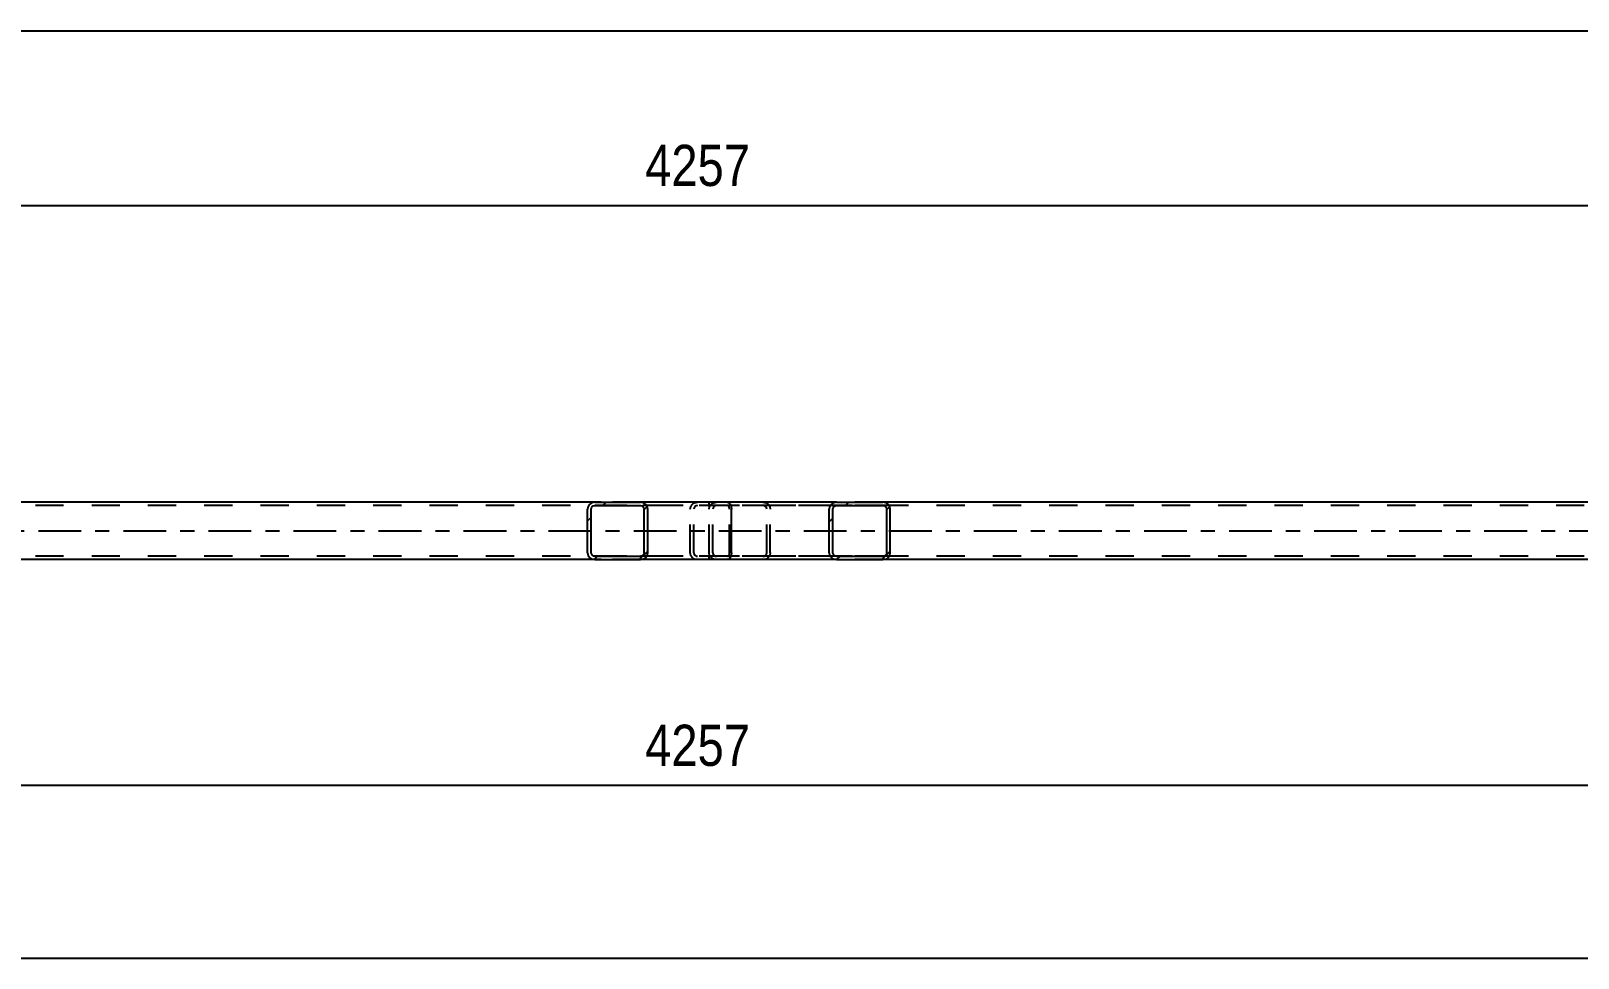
# Model space of a CAD drawing. Header units: millimetres. Extents: x 0 to 841, y 0 to 594.
# Drawn here: x 396.1 to 503.8, y 223.3 to 287.8 of the extents above; entities that cross this region are included whole.
import ezdxf

# ---------------------------------------------------------------- set-up
doc = ezdxf.new("R2010")
doc.units = ezdxf.units.MM
doc.linetypes.add('DXK_LINE_DOT2', pattern=[3.9198, 1.9599, -1.9599])
doc.linetypes.add('DXK_LINE_DOT3', pattern=[5.9187, 2.979, -0.9799, 0.9799, -0.9799])
doc.styles.add('Arial Narrow', font='ARIALN.TTF', dxfattribs={"height": 0.2})

# ---------------------------------------------------------------- blocks, each defined once
blk = doc.blocks.new('Part-318894869-2856 - 2738')
at = {"linetype": 'Continuous'}
h = blk.add_hatch(dxfattribs=at)
h.set_pattern_fill('', scale=0.7, style=0, pattern_type=0)
h.set_pattern_definition([(45, (439.0195, 254.6892), (-1.57154, 1.57154), [])])
h.paths.add_polyline_path([(439.06, 254.51), (439.02, 254.69), (438.91, 254.84), (438.75, 254.95), (438.56, 254.99), (435.37, 254.99), (435.18, 254.95), (435.02, 254.84), (434.91, 254.69), (434.87, 254.51), (434.87, 251.47), (434.91, 251.28), (435.02, 251.13), (435.18, 251.02), (435.37, 250.99), (438.56, 250.99), (438.75, 251.02), (438.91, 251.13), (439.02, 251.28), (439.06, 251.47)])
h.paths.add_polyline_path([(438.79, 251.37), (438.73, 251.3), (438.65, 251.24), (438.56, 251.23), (435.37, 251.23), (435.27, 251.24), (435.19, 251.3), (435.14, 251.37), (435.12, 251.47), (435.12, 254.51), (435.14, 254.6), (435.19, 254.68), (435.27, 254.73), (435.37, 254.75), (438.56, 254.75), (438.65, 254.73), (438.73, 254.68), (438.79, 254.6), (438.81, 254.51), (438.81, 251.47)])
at = {"color": 2, "linetype": 'Continuous'}
for p, q in [((434.91, 254.69), (434.87, 254.51)), ((434.87, 251.47), (434.87, 254.51)), ((435.12, 254.51), (435.14, 254.6)), ((435.12, 251.47), (435.12, 254.51)), ((435.14, 254.6), (435.19, 254.68)), ((435.37, 254.99), (435.18, 254.95)), ((435.19, 254.68), (435.27, 254.73)), ((435.27, 254.73), (435.37, 254.75)), ((435.37, 254.99), (438.56, 254.99)), ((435.37, 254.75), (438.56, 254.75)), ((444.61, 254.99), (438.56, 254.99)), ((438.75, 254.95), (438.56, 254.99)), ((438.56, 254.75), (438.65, 254.73)), ((438.65, 254.73), (438.73, 254.68)), ((438.73, 254.68), (438.79, 254.6)), ((438.79, 254.6), (438.81, 254.51)), ((438.81, 251.47), (438.81, 254.51)), ((439.06, 254.51), (439.02, 254.69)), ((439.06, 251.47), (439.06, 254.51)), ((444.61, 254.99), (444.72, 254.95)), ((444.72, 254.95), (444.8, 254.84)), ((444.8, 254.84), (444.86, 254.69)), ((444.86, 254.69), (444.88, 254.51)), ((444.88, 251.47), (444.88, 254.51)), ((434.87, 251.47), (434.91, 251.28)), ((435.14, 251.37), (435.12, 251.47)), ((435.19, 251.3), (435.14, 251.37)), ((435.18, 251.02), (435.37, 250.99)), ((435.27, 251.24), (435.19, 251.3)), ((435.37, 251.23), (435.27, 251.24)), ((435.37, 251.23), (438.56, 251.23)), ((435.37, 250.99), (438.56, 250.99)), ((438.65, 251.24), (438.56, 251.23)), ((438.56, 250.99), (438.75, 251.02)), ((444.61, 250.99), (438.56, 250.99)), ((438.73, 251.3), (438.65, 251.24)), ((438.79, 251.37), (438.73, 251.3)), ((438.81, 251.47), (438.79, 251.37)), ((439.02, 251.28), (439.06, 251.47)), ((444.72, 251.02), (444.61, 250.99)), ((444.8, 251.13), (444.72, 251.02)), ((444.86, 251.28), (444.8, 251.13)), ((444.88, 251.47), (444.86, 251.28))]:
    blk.add_line(p, q, dxfattribs=at)
at = {"color": 7, "linetype": 'DXK_LINE_DOT2'}
for p, q in [((438.56, 254.99), (435.37, 254.99)), ((444.61, 254.75), (435.37, 254.75)), ((442.02, 254.51), (442.06, 254.69)), ((442.02, 251.47), (442.02, 254.51)), ((442.29, 254.6), (442.27, 254.51)), ((442.27, 251.47), (442.27, 254.51)), ((442.34, 254.68), (442.29, 254.6)), ((442.33, 254.95), (442.52, 254.99)), ((442.42, 254.73), (442.34, 254.68)), ((442.52, 254.75), (442.42, 254.73)), ((443.34, 254.75), (443.34, 254.99)), ((444.66, 254.73), (444.61, 254.75)), ((444.71, 254.68), (444.66, 254.73)), ((444.74, 254.6), (444.71, 254.68)), ((444.75, 254.51), (444.74, 254.6)), ((444.75, 251.47), (444.75, 254.51)), ((444.61, 251.23), (435.37, 251.23)), ((438.56, 250.99), (435.37, 250.99)), ((442.06, 251.28), (442.02, 251.47)), ((442.27, 251.47), (442.29, 251.37)), ((442.29, 251.37), (442.34, 251.3)), ((442.52, 250.99), (442.33, 251.02)), ((442.34, 251.3), (442.42, 251.24)), ((442.42, 251.24), (442.52, 251.23)), ((443.34, 250.99), (443.34, 251.23)), ((444.61, 251.23), (444.66, 251.24)), ((444.66, 251.24), (444.71, 251.3)), ((444.71, 251.3), (444.74, 251.37)), ((444.74, 251.37), (444.75, 251.47))]:
    blk.add_line(p, q, dxfattribs=at)
at = {"color": 2, "linetype": 'Continuous'}
for centre, start, end in [((435.36, 254.49), 111.1941, 156.1506), ((438.57, 254.49), 23.8494, 68.8059), ((435.36, 251.48), 203.8494, 248.8059), ((438.57, 251.48), 291.1941, 336.1506)]:
    blk.add_arc(centre, 0.492, start, end, dxfattribs=at)
at = {"color": 7, "linetype": 'DXK_LINE_DOT2'}
for centre, start, end in [((442.51, 254.49), 111.1941, 156.1506), ((442.51, 251.48), 203.8494, 248.8059)]:
    blk.add_arc(centre, 0.492, start, end, dxfattribs=at)
blk = doc.blocks.new('Part-318894869-2862 - 2738')
at = {"color": 7, "linetype": 'DXK_LINE_DOT2'}
for p, q in [((668.87, 254.75), (94.8, 254.75)), ((455.43, 254.99), (435.37, 254.99)), ((668.87, 251.23), (94.8, 251.23)), ((455.43, 250.99), (435.37, 250.99))]:
    blk.add_line(p, q, dxfattribs=at)
at = {"color": 2, "linetype": 'Continuous'}
for p, q in [((435.37, 254.99), (370.3, 254.99)), ((520.51, 254.99), (455.43, 254.99)), ((435.37, 250.99), (370.3, 250.99)), ((520.51, 250.99), (455.43, 250.99))]:
    blk.add_line(p, q, dxfattribs=at)
at = {"color": 7, "linetype": 'DXK_LINE_DOT3'}
blk.add_line((94.8, 252.99), (668.87, 252.99), dxfattribs=at)
blk = doc.blocks.new('Part-318894869-2972 - 2738')
at = {"linetype": 'Continuous'}
h = blk.add_hatch(dxfattribs=at)
h.set_pattern_fill('', scale=0.7, style=0, pattern_type=0)
h.set_pattern_definition([(45, (455.9031, 254.6892), (-1.57154, 1.57154), [])])
h.paths.add_polyline_path([(455.94, 254.51), (455.9, 254.69), (455.79, 254.84), (455.63, 254.95), (455.43, 254.99), (452.2, 254.99), (452, 254.95), (451.83, 254.84), (451.72, 254.69), (451.69, 254.51), (451.69, 251.47), (451.72, 251.28), (451.83, 251.13), (452, 251.02), (452.2, 250.99), (455.43, 250.99), (455.63, 251.02), (455.79, 251.13), (455.9, 251.28), (455.94, 251.47)])
h.paths.add_polyline_path([(455.67, 251.37), (455.61, 251.3), (455.53, 251.24), (455.43, 251.23), (452.2, 251.23), (452.1, 251.24), (452.02, 251.3), (451.96, 251.37), (451.94, 251.47), (451.94, 254.51), (451.96, 254.6), (452.02, 254.68), (452.1, 254.73), (452.2, 254.75), (455.43, 254.75), (455.53, 254.73), (455.61, 254.68), (455.67, 254.6), (455.69, 254.51), (455.69, 251.47)])
at = {"color": 7, "linetype": 'DXK_LINE_DOT2'}
for p, q in [((443.34, 254.51), (443.37, 254.69)), ((443.34, 251.47), (443.34, 254.51)), ((443.61, 254.6), (443.59, 254.51)), ((443.59, 251.47), (443.59, 254.51)), ((443.67, 254.68), (443.61, 254.6)), ((443.65, 254.95), (443.85, 254.99)), ((443.75, 254.73), (443.67, 254.68)), ((443.85, 254.75), (443.75, 254.73)), ((444.61, 254.99), (443.85, 254.99)), ((455.43, 254.75), (443.85, 254.75)), ((447.08, 254.99), (447.28, 254.95)), ((447.18, 254.73), (447.08, 254.75)), ((447.26, 254.68), (447.18, 254.73)), ((447.32, 254.6), (447.26, 254.68)), ((447.34, 254.51), (447.32, 254.6)), ((447.34, 251.47), (447.34, 254.51)), ((447.55, 254.69), (447.59, 254.51)), ((447.59, 251.47), (447.59, 254.51)), ((455.43, 254.99), (452.2, 254.99)), ((443.37, 251.28), (443.34, 251.47)), ((443.59, 251.47), (443.61, 251.37)), ((443.61, 251.37), (443.67, 251.3)), ((443.85, 250.99), (443.65, 251.02)), ((443.67, 251.3), (443.75, 251.24)), ((443.75, 251.24), (443.85, 251.23)), ((455.43, 251.23), (443.85, 251.23)), ((444.61, 250.99), (443.85, 250.99)), ((447.08, 251.23), (447.18, 251.24)), ((447.28, 251.02), (447.08, 250.99)), ((447.18, 251.24), (447.26, 251.3)), ((447.26, 251.3), (447.32, 251.37)), ((447.32, 251.37), (447.34, 251.47)), ((447.59, 251.47), (447.55, 251.28)), ((452.2, 250.99), (455.43, 250.99))]:
    blk.add_line(p, q, dxfattribs=at)
at = {"color": 2, "linetype": 'Continuous'}
for p, q in [((452.2, 254.99), (444.61, 254.99)), ((451.72, 254.69), (451.69, 254.51)), ((451.69, 251.47), (451.69, 254.51)), ((451.94, 254.51), (451.96, 254.6)), ((451.94, 251.47), (451.94, 254.51)), ((451.96, 254.6), (452.02, 254.68)), ((452.2, 254.99), (452, 254.95)), ((452.02, 254.68), (452.1, 254.73)), ((452.1, 254.73), (452.2, 254.75)), ((452.2, 254.99), (455.43, 254.99)), ((452.2, 254.75), (455.43, 254.75)), ((455.63, 254.95), (455.43, 254.99)), ((455.43, 254.75), (455.53, 254.73)), ((455.53, 254.73), (455.61, 254.68)), ((455.61, 254.68), (455.67, 254.6)), ((455.67, 254.6), (455.69, 254.51)), ((455.69, 251.47), (455.69, 254.51)), ((455.94, 254.51), (455.9, 254.69)), ((455.94, 251.47), (455.94, 254.51)), ((452.2, 250.99), (444.61, 250.99)), ((451.69, 251.47), (451.72, 251.28)), ((451.96, 251.37), (451.94, 251.47)), ((452.02, 251.3), (451.96, 251.37)), ((452, 251.02), (452.2, 250.99)), ((452.1, 251.24), (452.02, 251.3)), ((452.2, 251.23), (452.1, 251.24)), ((452.2, 251.23), (455.43, 251.23)), ((452.2, 250.99), (455.43, 250.99)), ((455.53, 251.24), (455.43, 251.23)), ((455.43, 250.99), (455.63, 251.02)), ((455.61, 251.3), (455.53, 251.24)), ((455.67, 251.37), (455.61, 251.3)), ((455.69, 251.47), (455.67, 251.37)), ((455.9, 251.28), (455.94, 251.47))]:
    blk.add_line(p, q, dxfattribs=at)
at = {"color": 7, "linetype": 'DXK_LINE_DOT2'}
for centre, start, end in [((443.83, 254.48), 110.7583, 155.68), ((447.1, 254.48), 24.32, 69.2417), ((443.83, 251.49), 204.32, 249.2417), ((447.1, 251.49), 290.7583, 335.68)]:
    blk.add_arc(centre, 0.496, start, end, dxfattribs=at)
at = {"color": 2, "linetype": 'Continuous'}
for centre, start, end in [((452.18, 254.48), 110.7583, 155.68), ((455.45, 254.48), 24.32, 69.2417), ((452.18, 251.49), 204.32, 249.2417), ((455.45, 251.49), 290.7583, 335.68)]:
    blk.add_arc(centre, 0.496, start, end, dxfattribs=at)
blk = doc.blocks.new('StraightDimension-318894869-3101 - 2738')
at = {"color": 7, "linetype": 'Continuous'}
blk.add_line((86.18, 287.78), (677.49, 287.78), dxfattribs=at)
blk = doc.blocks.new('StraightDimension-318894869-3030 - 2738')
at = {"color": 7, "linetype": 'Continuous'}
blk.add_line((85.54, 223.27), (678.13, 223.27), dxfattribs=at)
blk = doc.blocks.new('StraightDimension-318894869-3047 - 2738')
at = {"color": 7, "linetype": 'Continuous'}
for p, q in [((527.67, 263.59), (527.67, 286.08)), ((357.4, 263.6), (357.4, 284.25)), ((358.9, 276.24), (355.9, 275.04)), ((357.4, 275.64), (527.67, 275.64)), ((526.17, 275.04), (529.17, 276.24))]:
    blk.add_line(p, q, dxfattribs=at)
at = {"color": 0}
blk.add_wipeout([(446.79, 276.39), (446.79, 280.59), (438.28, 280.59), (438.28, 276.39)], dxfattribs=at)
at = {"color": 3, "style": 'Arial Narrow'}
blk.add_text('4257', height=2.863, dxfattribs=at).set_placement((438.88, 276.99))
at = {"color": 0, "linetype": 'Continuous'}
blk.add_wipeout([(527.07, 286.68), (522.87, 286.68), (522.87, 276.34), (527.07, 276.34)], dxfattribs=at)
at = {"color": 3, "linetype": 'Continuous', "style": 'Arial Narrow'}
blk.add_text('12615', height=2.863, rotation=90.0002, dxfattribs=at).set_placement((526.47, 276.94))
blk = doc.blocks.new('StraightDimension-318894869-3132 - 2738')
at = {"color": 7, "linetype": 'Continuous'}
for p, q in [((527.67, 241.59), (527.67, 224.85)), ((357.4, 240.95), (357.4, 226.68)), ((358.9, 235.89), (355.9, 234.69)), ((526.17, 234.69), (529.17, 235.89)), ((357.4, 235.29), (527.67, 235.29))]:
    blk.add_line(p, q, dxfattribs=at)
at = {"color": 0}
blk.add_wipeout([(446.79, 236.04), (446.79, 240.24), (438.28, 240.24), (438.28, 236.04)], dxfattribs=at)
at = {"color": 3, "style": 'Arial Narrow'}
blk.add_text('4257', height=2.863, dxfattribs=at).set_placement((438.88, 236.64))
at = {"color": 0, "linetype": 'Continuous'}
blk.add_wipeout([(527.07, 234.59), (522.87, 234.59), (522.87, 224.25), (527.07, 224.25)], dxfattribs=at)
at = {"color": 3, "linetype": 'Continuous', "style": 'Arial Narrow'}
blk.add_text('12615', height=2.863, rotation=90.0002, dxfattribs=at).set_placement((526.47, 224.85))

msp = doc.modelspace()

# ---------------------------------------------------------------- block references
for name in ['StraightDimension-318894869-3101 - 2738', 'Part-318894869-2862 - 2738', 'Part-318894869-2856 - 2738', 'Part-318894869-2972 - 2738', 'StraightDimension-318894869-3030 - 2738']:
    msp.add_blockref(name, (0, 0))

# ---------------------------------------------------------------- next in the draw order: block references
for name in ['StraightDimension-318894869-3047 - 2738', 'StraightDimension-318894869-3132 - 2738']:
    msp.add_blockref(name, (0, 0))

doc.saveas('drawing.dxf')
